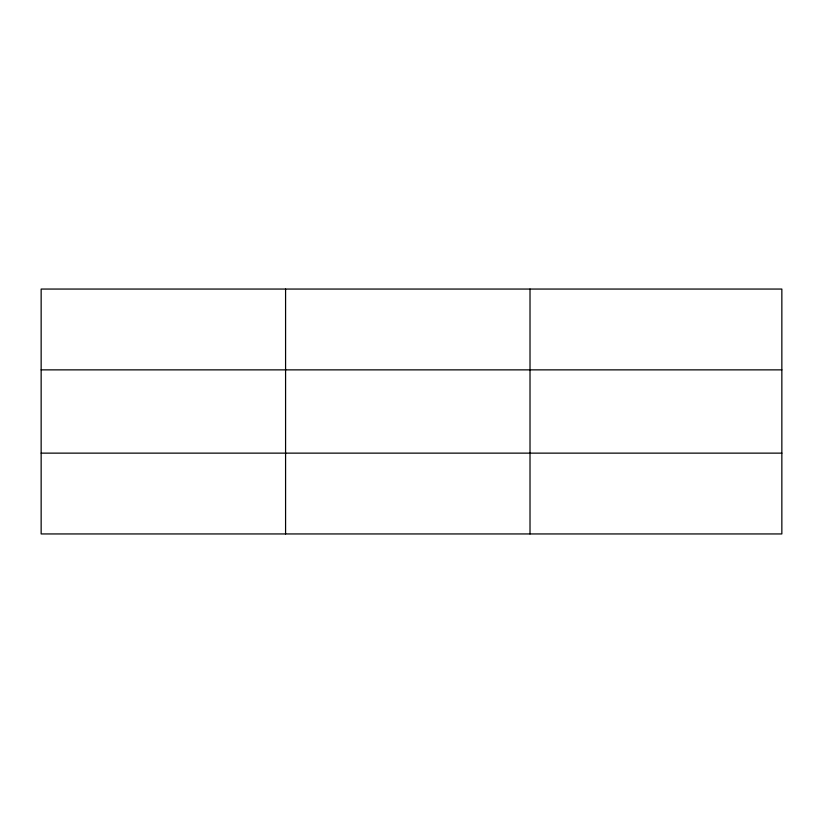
<?xml version="1.0" encoding="UTF-8"?>
<svg xmlns="http://www.w3.org/2000/svg" width="823" height="823" viewBox="0 0 823 823"><rect width="100%" height="100%" fill="white"/><g stroke="black" fill="none" stroke-linecap="round" stroke-linejoin="round"><path stroke-width="1.23" d="M285.581 533.942L285.581 289.058M530.012 533.942L530.012 289.058M781.85 453.134L781.85 533.942L41.15 533.942L41.15 289.058L781.85 289.058L781.85 453.134L41.15 453.134M41.15 369.866L781.85 369.866"/></g></svg>
